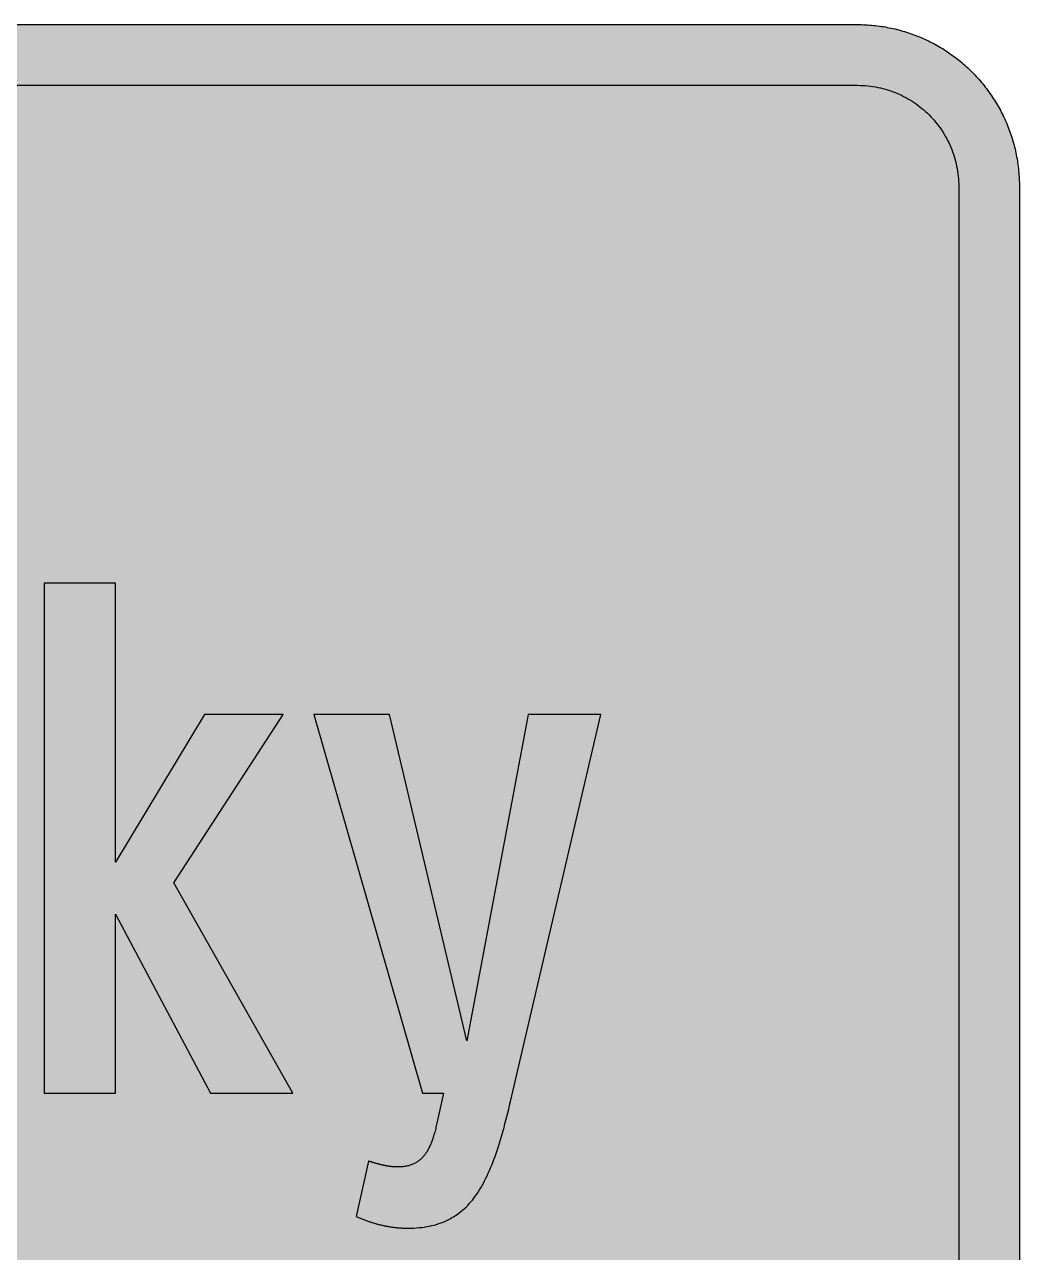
# Model space of a CAD drawing. Header units: millimetres. Extents: x 0 to 318, y 0 to 212.
# Drawn here: x 230.8 to 317.6, y 104.7 to 211.7 of the extents above; entities that cross this region are included whole.
import ezdxf

# ---------------------------------------------------------------- set-up
doc = ezdxf.new("R2010")
doc.units = ezdxf.units.MM

msp = doc.modelspace()

# ---------------------------------------------------------------- hatches: boundary and pattern name
for color, points in [(254, [(14.1633, 0.0536), (13.9878, 0.0533), (13.8125, 0.0559), (13.6373, 0.061), (13.462, 0.0686), (13.2893, 0.0787), (13.114, 0.0914), (12.9413, 0.1041), (12.7686, 0.1219), (12.5959, 0.1397), (12.4231, 0.16), (12.2504, 0.1829), (12.0777, 0.2057), (11.9075, 0.2337), (11.7373, 0.2616), (11.5672, 0.2921), (11.397, 0.3251), (11.2268, 0.3607), (11.0592, 0.3988), (10.8915, 0.4369), (10.7239, 0.4775), (10.5562, 0.5207), (10.3886, 0.5664), (10.2235, 0.6121), (10.0584, 0.6629), (9.8933, 0.7137), (9.7307, 0.7671), (9.5682, 0.8204), (9.4056, 0.8788), (9.2431, 0.9373), (9.083, 0.9982), (8.923, 1.0617), (8.763, 1.1252), (8.6055, 1.1938), (8.4455, 1.2624), (8.2906, 1.331), (8.1331, 1.4046), (7.9781, 1.4783), (7.8232, 1.5545), (7.6708, 1.6332), (7.5184, 1.7145), (7.366, 1.7958), (7.2161, 1.8796), (7.0663, 1.966), (6.919, 2.0523), (6.7716, 2.1438), (6.6243, 2.2352), (6.4795, 2.3266), (6.3348, 2.4232), (6.19, 2.5197), (6.0477, 2.6187), (5.908, 2.7178), (5.7683, 2.8194), (5.6286, 2.9235), (5.4915, 3.0302), (5.3543, 3.1369), (5.2197, 3.2461), (5.0851, 3.3579), (4.953, 3.4722), (4.8209, 3.5865), (4.6914, 3.7033), (4.5644, 3.8202), (4.4348, 3.9395), (4.3104, 4.0615), (4.1859, 4.1859), (4.0615, 4.3104), (3.9395, 4.4348), (3.8202, 4.5618), (3.7033, 4.6914), (3.5865, 4.8209), (3.4722, 4.953), (3.3579, 5.0851), (3.2487, 5.2197), (3.1369, 5.3543), (3.0302, 5.4915), (2.9235, 5.6286), (2.8194, 5.7683), (2.7178, 5.908), (2.6187, 6.0477), (2.5197, 6.19), (2.4232, 6.3348), (2.3266, 6.477), (2.2352, 6.6243), (2.1438, 6.7691), (2.0523, 6.9164), (1.966, 7.0663), (1.8796, 7.2161), (1.7958, 7.366), (1.7145, 7.5184), (1.6332, 7.6708), (1.5545, 7.8232), (1.4783, 7.9781), (1.4046, 8.1331), (1.331, 8.2906), (1.2598, 8.4455), (1.1913, 8.603), (1.1252, 8.763), (1.0592, 8.923), (0.9982, 9.083), (0.9373, 9.2431), (0.8763, 9.4056), (0.8204, 9.5682), (0.7645, 9.7307), (0.7112, 9.8933), (0.6604, 10.0584), (0.6121, 10.2235), (0.5639, 10.3911), (0.5207, 10.5562), (0.4775, 10.7239), (0.4343, 10.8915), (0.3962, 11.0592), (0.3607, 11.2268), (0.3251, 11.397), (0.2921, 11.5672), (0.2616, 11.7373), (0.2311, 11.9075), (0.2057, 12.0802), (0.1803, 12.2504), (0.1575, 12.4231), (0.1372, 12.5959), (0.1194, 12.7686), (0.1041, 12.9413), (0.0889, 13.1166), (0.0787, 13.2893), (0.0686, 13.4645), (0.061, 13.6373), (0.0559, 13.8125), (0.0508, 13.9878), (0.0508, 14.163), (0.0522, 197.6092), (0.0508, 197.7822), (0.0559, 197.9574), (0.061, 198.1327), (0.0686, 198.308), (0.0787, 198.4807), (0.0889, 198.6559), (0.1041, 198.8287), (0.1194, 199.0014), (0.1372, 199.1741), (0.1575, 199.3468), (0.1803, 199.5195), (0.2057, 199.6923), (0.2311, 199.8624), (0.2616, 200.0326), (0.2921, 200.2028), (0.3251, 200.373), (0.3607, 200.5432), (0.3962, 200.7108), (0.4343, 200.8784), (0.4775, 201.0461), (0.5207, 201.2137), (0.5639, 201.3814), (0.6121, 201.5465), (0.6604, 201.7116), (0.7112, 201.8767), (0.7645, 202.0392), (0.8204, 202.2018), (0.8763, 202.3643), (0.9373, 202.5269), (0.9982, 202.6869), (1.0592, 202.8469), (1.1252, 203.007), (1.1913, 203.1644), (1.2598, 203.3245), (1.331, 203.4794), (1.4046, 203.6369), (1.4783, 203.7918), (1.5545, 203.9468), (1.6332, 204.0992), (1.7145, 204.2516), (1.7958, 204.404), (1.8796, 204.5538), (1.966, 204.7037), (2.0523, 204.851), (2.1438, 204.9983), (2.2352, 205.1456), (2.3266, 205.2904), (2.4232, 205.4352), (2.5197, 205.58), (2.6187, 205.7222), (2.7178, 205.8619), (2.8194, 206.0016), (2.9235, 206.1413), (3.0302, 206.2785), (3.1369, 206.4156), (3.2487, 206.5503), (3.3579, 206.6849), (3.4722, 206.817), (3.5865, 206.949), (3.7033, 207.0786), (3.8202, 207.2056), (3.9395, 207.3351), (4.0615, 207.4596), (4.1859, 207.584), (4.3104, 207.7085), (4.4348, 207.8304), (4.5644, 207.9498), (4.6914, 208.0666), (4.8209, 208.1835), (4.953, 208.2978), (5.0851, 208.4121), (5.2197, 208.5213), (5.3543, 208.6331), (5.4915, 208.7397), (5.6286, 208.8464), (5.7683, 208.9506), (5.908, 209.0522), (6.0477, 209.1512), (6.19, 209.2503), (6.3348, 209.3468), (6.4795, 209.4433), (6.6243, 209.5348), (6.7716, 209.6262), (6.919, 209.7176), (7.0663, 209.804), (7.2161, 209.8904), (7.366, 209.9742), (7.5184, 210.0555), (7.6708, 210.1367), (7.8232, 210.2155), (7.9781, 210.2917), (8.1331, 210.3653), (8.2906, 210.439), (8.4455, 210.5101), (8.6055, 210.5787), (8.763, 210.6447), (8.923, 210.7108), (9.083, 210.7717), (9.2431, 210.8327), (9.4056, 210.8937), (9.5682, 210.9495), (9.7307, 211.0054), (9.8933, 211.0588), (10.0584, 211.1096), (10.2235, 211.1578), (10.3886, 211.2061), (10.5562, 211.2493), (10.7239, 211.2924), (10.8915, 211.3356), (11.0592, 211.3737), (11.2268, 211.4093), (11.397, 211.4448), (11.5672, 211.4779), (11.7373, 211.5083), (11.9075, 211.5388), (12.0777, 211.5642), (12.2504, 211.5896), (12.4231, 211.6125), (12.5959, 211.6328), (12.7686, 211.6506), (12.9413, 211.6658), (13.114, 211.6811), (13.2893, 211.6912), (13.462, 211.7014), (13.6373, 211.709), (13.8125, 211.7141), (13.9878, 211.7192), (14.163, 211.7192), (303.4411, 211.7203), (303.6164, 211.7192), (303.7891, 211.7141), (303.9643, 211.709), (304.1396, 211.7014), (304.3149, 211.6912), (304.4876, 211.6811), (304.6603, 211.6658), (304.8356, 211.6506), (305.0083, 211.6328), (305.181, 211.6125), (305.3512, 211.5896), (305.5239, 211.5642), (305.6941, 211.5388), (305.8668, 211.5083), (306.037, 211.4779), (306.2072, 211.4448), (306.3748, 211.4093), (306.545, 211.3737), (306.7126, 211.3356), (306.8803, 211.2924), (307.0479, 211.2493), (307.213, 211.2061), (307.3781, 211.1578), (307.5432, 211.1096), (307.7083, 211.0588), (307.8734, 211.0054), (308.036, 210.9495), (308.1985, 210.8937), (308.3611, 210.8327), (308.5211, 210.7717), (308.6811, 210.7108), (308.8411, 210.6447), (308.9986, 210.5787), (309.1561, 210.5101), (309.3136, 210.439), (309.4711, 210.3653), (309.626, 210.2917), (309.7784, 210.2155), (309.9333, 210.1367), (310.0857, 210.0555), (310.2381, 209.9742), (310.388, 209.8904), (310.5379, 209.804), (310.6852, 209.7176), (310.8325, 209.6262), (310.9798, 209.5348), (311.1246, 209.4433), (311.2694, 209.3468), (311.4116, 209.2503), (311.5539, 209.1512), (311.6961, 209.0522), (311.8358, 208.9506), (311.9755, 208.8464), (312.1127, 208.7397), (312.2473, 208.6331), (312.3844, 208.5213), (312.5165, 208.4121), (312.6511, 208.2978), (312.7807, 208.1835), (312.9128, 208.0666), (313.0398, 207.9498), (313.1668, 207.8304), (313.2938, 207.7085), (313.4182, 207.584), (313.5427, 207.4596), (313.6621, 207.3351), (313.784, 207.2056), (313.9008, 207.0786), (314.0177, 206.949), (314.132, 206.817), (314.2463, 206.6849), (314.3555, 206.5503), (314.4647, 206.4156), (314.5739, 206.2785), (314.6781, 206.1413), (314.7822, 206.0016), (314.8863, 205.8619), (314.9854, 205.7222), (315.0845, 205.58), (315.181, 205.4352), (315.275, 205.2904), (315.3689, 205.1456), (315.4604, 204.9983), (315.5493, 204.851), (315.6382, 204.7037), (315.7245, 204.5538), (315.8084, 204.404), (315.8896, 204.2516), (315.9684, 204.0992), (316.0471, 203.9468), (316.1233, 203.7918), (316.1995, 203.6369), (316.2706, 203.4794), (316.3418, 203.3245), (316.4103, 203.1644), (316.4764, 203.007), (316.5424, 202.8469), (316.6059, 202.6869), (316.6669, 202.5269), (316.7253, 202.3643), (316.7812, 202.2018), (316.8371, 202.0392), (316.8904, 201.8767), (316.9412, 201.7116), (316.9895, 201.5465), (317.0377, 201.3814), (317.0834, 201.2137), (317.1266, 201.0461), (317.1673, 200.8784), (317.2054, 200.7108), (317.2435, 200.5432), (317.2765, 200.373), (317.3095, 200.2028), (317.34, 200.0326), (317.3705, 199.8624), (317.3959, 199.6923), (317.4213, 199.5195), (317.4441, 199.3468), (317.4644, 199.1741), (317.4822, 199.0014), (317.4975, 198.8287), (317.5127, 198.6559), (317.5229, 198.4807), (317.533, 198.308), (317.5406, 198.1327), (317.5457, 197.9574), (317.5508, 197.7822), (317.5508, 197.6069), (317.5522, 14.1647), (317.5508, 13.9878), (317.5457, 13.8125), (317.5406, 13.6373), (317.533, 13.4645), (317.5229, 13.2893), (317.5127, 13.1166), (317.4975, 12.9413), (317.4822, 12.7686), (317.4644, 12.5959), (317.4441, 12.4231), (317.4213, 12.2504), (317.3959, 12.0802), (317.3705, 11.9075), (317.34, 11.7373), (317.3095, 11.5672), (317.2765, 11.397), (317.2435, 11.2268), (317.2054, 11.0592), (317.1673, 10.8915), (317.1266, 10.7239), (317.0834, 10.5562), (317.0377, 10.3911), (316.9895, 10.2235), (316.9412, 10.0584), (316.8904, 9.8933), (316.8371, 9.7307), (316.7812, 9.5682), (316.7253, 9.4056), (316.6669, 9.2431), (316.6059, 9.083), (316.5424, 8.923), (316.4764, 8.763), (316.4103, 8.603), (316.3418, 8.4455), (316.2706, 8.2906), (316.1995, 8.1331), (316.1233, 7.9781), (316.0471, 7.8232), (315.9684, 7.6708), (315.8896, 7.5184), (315.8084, 7.366), (315.7245, 7.2161), (315.6382, 7.0663), (315.5493, 6.9164), (315.4604, 6.7691), (315.3689, 6.6243), (315.275, 6.477), (315.181, 6.3348), (315.0845, 6.19), (314.9854, 6.0477), (314.8863, 5.908), (314.7822, 5.7683), (314.6781, 5.6286), (314.5739, 5.4915), (314.4647, 5.3543), (314.3555, 5.2197), (314.2463, 5.0851), (314.132, 4.953), (314.0177, 4.8209), (313.9008, 4.6914), (313.784, 4.5618), (313.6621, 4.4348), (313.5427, 4.3104), (313.4182, 4.1859), (313.2938, 4.0615), (313.1668, 3.9395), (313.0398, 3.8202), (312.9128, 3.7033), (312.7807, 3.5865), (312.6511, 3.4722), (312.5165, 3.3579), (312.3844, 3.2461), (312.2473, 3.1369), (312.1127, 3.0302), (311.9755, 2.9235), (311.8358, 2.8194), (311.6961, 2.7178), (311.5539, 2.6187), (311.4116, 2.5197), (311.2694, 2.4232), (311.1246, 2.3266), (310.9798, 2.2352), (310.8325, 2.1438), (310.6852, 2.0523), (310.5379, 1.966), (310.388, 1.8796), (310.2381, 1.7958), (310.0857, 1.7145), (309.9333, 1.6332), (309.7784, 1.5545), (309.626, 1.4783), (309.4711, 1.4046), (309.3136, 1.331), (309.1561, 1.2624), (308.9986, 1.1938), (308.8411, 1.1252), (308.6811, 1.0617), (308.5211, 0.9982), (308.3611, 0.9373), (308.1985, 0.8788), (308.036, 0.8204), (307.8734, 0.7671), (307.7083, 0.7137), (307.5432, 0.6629), (307.3781, 0.6121), (307.213, 0.5664), (307.0479, 0.5207), (306.8803, 0.4775), (306.7126, 0.4369), (306.545, 0.3988), (306.3748, 0.3607), (306.2072, 0.3251), (306.037, 0.2921), (305.8668, 0.2616), (305.6941, 0.2337), (305.5239, 0.2057), (305.3512, 0.1829), (305.181, 0.16), (305.0083, 0.1397), (304.8356, 0.1219), (304.6603, 0.1041), (304.4876, 0.0914), (304.3149, 0.0787), (304.1396, 0.0686), (303.9643, 0.061), (303.7891, 0.0559), (303.6164, 0.0533), (303.4411, 0.0533)]), (24, [(14.1633, 5.3453), (13.9344, 5.3467), (13.7084, 5.3543), (13.4849, 5.3696), (13.2613, 5.3899), (13.0378, 5.4153), (12.8194, 5.4458), (12.6009, 5.4813), (12.385, 5.522), (12.1717, 5.5702), (11.9583, 5.621), (11.7475, 5.6794), (11.5392, 5.7404), (11.3335, 5.8064), (11.1303, 5.8801), (10.9296, 5.9563), (10.729, 6.0376), (10.5334, 6.1239), (10.3378, 6.2128), (10.1473, 6.3094), (9.9593, 6.4084), (9.7714, 6.5126), (9.5885, 6.6218), (9.4082, 6.7335), (9.2304, 6.8504), (9.0576, 6.9698), (8.8849, 7.0968), (8.7173, 7.2238), (8.5522, 7.3584), (8.3896, 7.4955), (8.2321, 7.6352), (8.0772, 7.78), (7.9273, 7.9273), (7.7775, 8.0772), (7.6352, 8.2321), (7.493, 8.3922), (7.3558, 8.5522), (7.2238, 8.7173), (7.0942, 8.8875), (6.9698, 9.0576), (6.8504, 9.2329), (6.7335, 9.4107), (6.6192, 9.591), (6.5126, 9.7739), (6.4084, 9.9593), (6.3068, 10.1473), (6.2128, 10.3403), (6.1214, 10.5334), (6.035, 10.7315), (5.9538, 10.9296), (5.8776, 11.1303), (5.8064, 11.3335), (5.7404, 11.5418), (5.6769, 11.75), (5.621, 11.9583), (5.5677, 12.1717), (5.522, 12.385), (5.4813, 12.6009), (5.4432, 12.8194), (5.4127, 13.0404), (5.3873, 13.2613), (5.3696, 13.4849), (5.3543, 13.7084), (5.3467, 13.937), (5.3416, 14.163), (5.3439, 197.6092), (5.3467, 197.8355), (5.3543, 198.0616), (5.3696, 198.2851), (5.3873, 198.5086), (5.4127, 198.7321), (5.4432, 198.9506), (5.4813, 199.169), (5.522, 199.3849), (5.5677, 199.5983), (5.621, 199.8116), (5.6769, 200.0225), (5.7404, 200.2307), (5.8064, 200.4365), (5.8776, 200.6397), (5.9538, 200.8403), (6.035, 201.041), (6.1214, 201.2366), (6.2128, 201.4322), (6.3068, 201.6227), (6.4084, 201.8106), (6.5126, 201.9986), (6.6192, 202.1815), (6.7335, 202.3618), (6.8504, 202.5396), (6.9698, 202.7123), (7.0942, 202.885), (7.2238, 203.0527), (7.3558, 203.2178), (7.493, 203.3803), (7.6352, 203.5378), (7.7775, 203.6928), (7.9273, 203.8426), (8.0772, 203.9925), (8.2321, 204.1347), (8.3896, 204.277), (8.5522, 204.4141), (8.7173, 204.5462), (8.8849, 204.6757), (9.0576, 204.8002), (9.2304, 204.9196), (9.4082, 205.0364), (9.5885, 205.1507), (9.7714, 205.2574), (9.9593, 205.3615), (10.1473, 205.4631), (10.3378, 205.5571), (10.5334, 205.6486), (10.729, 205.7349), (10.9296, 205.8162), (11.1303, 205.8924), (11.3335, 205.9635), (11.5392, 206.0296), (11.7475, 206.0931), (11.9583, 206.1489), (12.1717, 206.2023), (12.385, 206.248), (12.6009, 206.2886), (12.8194, 206.3267), (13.0378, 206.3572), (13.2613, 206.3826), (13.4849, 206.4004), (13.7084, 206.4156), (13.9344, 206.4233), (14.163, 206.4283), (303.4411, 206.4286), (303.6672, 206.4233), (303.8932, 206.4156), (304.1193, 206.4004), (304.3428, 206.3826), (304.5638, 206.3572), (304.7822, 206.3267), (305.0007, 206.2886), (305.2166, 206.248), (305.4325, 206.2023), (305.6433, 206.1489), (305.8541, 206.0931), (306.0624, 206.0296), (306.2681, 205.9635), (306.4713, 205.8924), (306.6745, 205.8162), (306.8726, 205.7349), (307.0708, 205.6486), (307.2638, 205.5571), (307.4543, 205.4631), (307.6448, 205.3615), (307.8302, 205.2574), (308.0131, 205.1507), (308.1934, 205.0364), (308.3712, 204.9196), (308.5465, 204.8002), (308.7167, 204.6757), (308.8843, 204.5462), (309.0494, 204.4141), (309.212, 204.277), (309.3695, 204.1347), (309.5244, 203.9925), (309.6768, 203.8426), (309.8241, 203.6928), (309.9689, 203.5378), (310.1086, 203.3803), (310.2458, 203.2178), (310.3778, 203.0527), (310.5074, 202.885), (310.6318, 202.7123), (310.7538, 202.5396), (310.8706, 202.3618), (310.9824, 202.1815), (311.0916, 201.9986), (311.1957, 201.8106), (311.2948, 201.6227), (311.3888, 201.4322), (311.4802, 201.2366), (311.5666, 201.041), (311.6478, 200.8403), (311.724, 200.6397), (311.7952, 200.4365), (311.8637, 200.2307), (311.9247, 200.0225), (311.9806, 199.8116), (312.0339, 199.5983), (312.0796, 199.3849), (312.1203, 199.169), (312.1584, 198.9506), (312.1889, 198.7321), (312.2143, 198.5086), (312.2346, 198.2851), (312.2473, 198.0616), (312.2574, 197.8355), (312.26, 197.6069), (312.2605, 14.1647), (312.2574, 13.937), (312.2473, 13.7084), (312.2346, 13.4849), (312.2143, 13.2613), (312.1889, 13.0404), (312.1584, 12.8194), (312.1203, 12.6009), (312.0796, 12.385), (312.0339, 12.1717), (311.9806, 11.9583), (311.9247, 11.75), (311.8637, 11.5418), (311.7952, 11.3335), (311.724, 11.1303), (311.6478, 10.9296), (311.5666, 10.7315), (311.4802, 10.5334), (311.3888, 10.3403), (311.2948, 10.1473), (311.1957, 9.9593), (311.0916, 9.7739), (310.9824, 9.591), (310.8706, 9.4107), (310.7538, 9.2329), (310.6318, 9.0576), (310.5074, 8.8875), (310.3778, 8.7173), (310.2458, 8.5522), (310.1086, 8.3922), (309.9689, 8.2321), (309.8241, 8.0772), (309.6768, 7.9273), (309.5244, 7.78), (309.3695, 7.6352), (309.212, 7.4955), (309.0494, 7.3584), (308.8843, 7.2238), (308.7167, 7.0968), (308.5465, 6.9698), (308.3712, 6.8504), (308.1934, 6.7335), (308.0131, 6.6218), (307.8302, 6.5126), (307.6448, 6.4084), (307.4543, 6.3094), (307.2638, 6.2128), (307.0708, 6.1239), (306.8726, 6.0376), (306.6745, 5.9563), (306.4713, 5.8801), (306.2681, 5.8064), (306.0624, 5.7404), (305.8541, 5.6794), (305.6433, 5.621), (305.4325, 5.5702), (305.2166, 5.522), (305.0007, 5.4813), (304.7822, 5.4458), (304.5638, 5.4153), (304.3428, 5.3899), (304.1193, 5.3696), (303.8932, 5.3543), (303.6672, 5.3467), (303.4411, 5.3442)]), (254, [(238.7808, 118.5869), (238.7808, 134.2069), (247.0369, 118.5869), (254.211, 118.5869), (243.8619, 136.9381), (253.3869, 151.6059), (246.5282, 151.6059), (238.7808, 138.7157), (238.7808, 163.037), (232.5578, 163.037), (232.5578, 118.5869)]), (254, [(264.2443, 106.8391), (264.4953, 106.84), (264.7442, 106.8476), (264.988, 106.8629), (265.2243, 106.8807), (265.4579, 106.9061), (265.684, 106.9365), (265.9075, 106.9721), (266.126, 107.0127), (266.3393, 107.0585), (266.5476, 107.1118), (266.7508, 107.1677), (266.9515, 107.2312), (267.1445, 107.2998), (267.335, 107.3734), (267.523, 107.4522), (267.7058, 107.5385), (267.8836, 107.6274), (268.0564, 107.7239), (268.2291, 107.823), (268.3942, 107.9297), (268.5567, 108.0414), (268.7168, 108.1583), (268.8717, 108.2802), (269.0241, 108.4072), (269.1714, 108.5418), (269.3187, 108.679), (269.461, 108.8238), (269.5981, 108.9736), (269.7353, 109.1286), (269.8674, 109.2886), (269.9969, 109.4537), (270.1239, 109.6239), (270.2484, 109.7991), (270.3703, 109.982), (270.4897, 110.1674), (270.6065, 110.3605), (270.7208, 110.5586), (270.8326, 110.7592), (270.9418, 110.9675), (271.051, 111.1809), (271.1552, 111.4019), (271.2593, 111.6254), (271.3609, 111.854), (271.46, 112.0877), (271.559, 112.329), (271.6555, 112.5728), (271.7495, 112.8243), (271.8435, 113.0808), (271.9349, 113.3399), (272.0238, 113.6066), (272.1153, 113.8784), (272.2016, 114.1552), (272.288, 114.4372), (272.3744, 114.7242), (272.4607, 115.0188), (272.5445, 115.316), (272.6284, 115.6183), (272.7096, 115.9281), (272.7935, 116.2406), (272.8747, 116.5606), (272.956, 116.8832), (273.0373, 117.2134), (273.116, 117.5461), (273.1973, 117.8865), (281.0715, 151.6059), (274.7215, 151.6059), (269.3885, 123.1579), (262.6568, 151.6059), (256.0532, 151.6059), (265.515, 118.5869), (267.3558, 118.5869), (266.784, 115.9824), (266.7559, 115.8596), (266.7279, 115.7402), (266.7, 115.6233), (266.6721, 115.509), (266.6441, 115.3973), (266.6136, 115.2855), (266.5857, 115.1763), (266.5552, 115.0696), (266.5247, 114.9655), (266.4917, 114.8613), (266.4612, 114.7623), (266.4282, 114.6632), (266.3952, 114.5667), (266.3622, 114.4702), (266.3266, 114.3787), (266.2911, 114.2873), (266.2555, 114.1984), (266.2199, 114.112), (266.1818, 114.0282), (266.1437, 113.9444), (266.1056, 113.8631), (266.065, 113.7844), (266.0244, 113.7082), (265.9837, 113.632), (265.9405, 113.5583), (265.8974, 113.4872), (265.8542, 113.4186), (265.8085, 113.35), (265.7627, 113.2865), (265.7145, 113.223), (265.6662, 113.1595), (265.618, 113.1011), (265.5672, 113.0427), (265.5138, 112.9868), (265.463, 112.9335), (265.4097, 112.8801), (265.3538, 112.8293), (265.2979, 112.7811), (265.2395, 112.7354), (265.1811, 112.6922), (265.1227, 112.649), (265.0617, 112.6084), (264.9982, 112.5677), (264.9347, 112.5322), (264.8712, 112.4966), (264.8052, 112.4636), (264.7366, 112.4306), (264.668, 112.4001), (264.5969, 112.3721), (264.5258, 112.3467), (264.4521, 112.3239), (264.3759, 112.301), (264.2997, 112.2807), (264.2235, 112.2604), (264.1422, 112.2451), (264.0609, 112.2299), (263.9797, 112.2147), (263.8958, 112.2045), (263.8095, 112.1943), (263.7206, 112.1867), (263.6317, 112.1791), (263.5402, 112.1766), (263.4488, 112.174), (263.3548, 112.1715), (263.3167, 112.1715), (263.2786, 112.1715), (263.238, 112.174), (263.1999, 112.174), (263.1618, 112.1766), (263.1262, 112.1766), (263.0881, 112.1791), (263.05, 112.1816), (263.0119, 112.1842), (262.9738, 112.1867), (262.9383, 112.1893), (262.9002, 112.1918), (262.8621, 112.1943), (262.8265, 112.1994), (262.7884, 112.202), (262.7528, 112.207), (262.7147, 112.2121), (262.6792, 112.2147), (262.6411, 112.2197), (262.603, 112.2248), (262.5674, 112.2324), (262.5293, 112.2375), (262.4938, 112.2426), (262.4557, 112.2502), (262.4176, 112.2553), (262.382, 112.2629), (262.3439, 112.268), (262.3058, 112.2756), (262.2702, 112.2832), (262.2321, 112.2909), (262.194, 112.2985), (262.1559, 112.3061), (262.1178, 112.3163), (262.0797, 112.3239), (262.0416, 112.3315), (262.0035, 112.3417), (261.9629, 112.3518), (261.9248, 112.3594), (261.8867, 112.3696), (261.8461, 112.3798), (261.808, 112.3899), (261.7673, 112.4001), (261.7267, 112.4102), (261.686, 112.4204), (261.6479, 112.4331), (261.6073, 112.4433), (261.5641, 112.4534), (261.5235, 112.4661), (261.4828, 112.4788), (261.4397, 112.489), (261.399, 112.5017), (261.3558, 112.5144), (261.3127, 112.5271), (261.2695, 112.5398), (261.2263, 112.5525), (261.1806, 112.5652), (261.1374, 112.5804), (261.0917, 112.5931), (261.046, 112.6084), (261.0002, 112.6211), (260.9545, 112.6363), (260.9088, 112.649), (260.8605, 112.6642), (260.8148, 112.6795), (259.7369, 107.8547), (259.809, 107.8205), (259.8852, 107.79), (259.9588, 107.757), (260.0325, 107.7265), (260.1062, 107.696), (260.1798, 107.6681), (260.2509, 107.6376), (260.3246, 107.6096), (260.3983, 107.5817), (260.4719, 107.5538), (260.543, 107.5258), (260.6167, 107.5004), (260.6878, 107.475), (260.7615, 107.4496), (260.8326, 107.4242), (260.9037, 107.3988), (260.9774, 107.376), (261.0485, 107.3531), (261.1196, 107.3302), (261.1907, 107.3074), (261.2619, 107.2871), (261.333, 107.2667), (261.4041, 107.2439), (261.4752, 107.2261), (261.5463, 107.2058), (261.6149, 107.1855), (261.686, 107.1677), (261.7572, 107.1499), (261.8283, 107.1321), (261.8969, 107.1169), (261.968, 107.0991), (262.0366, 107.0839), (262.1077, 107.0686), (262.1763, 107.0534), (262.2474, 107.0381), (262.316, 107.0254), (262.3871, 107.0127), (262.4557, 107), (262.5242, 106.9873), (262.5928, 106.9746), (262.6639, 106.9645), (262.7325, 106.9518), (262.8011, 106.9416), (262.8697, 106.9315), (262.9408, 106.9238), (263.0094, 106.9137), (263.078, 106.9061), (263.1465, 106.8984), (263.2151, 106.8908), (263.2837, 106.8832), (263.3523, 106.8781), (263.4209, 106.8705), (263.4894, 106.8654), (263.558, 106.8603), (263.6266, 106.8578), (263.6952, 106.8527), (263.7638, 106.8502), (263.8323, 106.8451), (263.9009, 106.8426), (263.9695, 106.8426), (264.0381, 106.84), (264.1067, 106.84), (264.1752, 106.8375), (264.2438, 106.8375)])]:
    msp.add_hatch(color=color).paths.add_polyline_path(points)

# ---------------------------------------------------------------- linework, layer by layer
at = {"color": 254}
for points in [[(14.163, 211.7192), (303.4411, 211.7203), (303.6164, 211.7192), (303.7891, 211.7141), (303.9643, 211.709), (304.1396, 211.7014), (304.3149, 211.6912), (304.4876, 211.6811), (304.6603, 211.6658), (304.8356, 211.6506), (305.0083, 211.6328), (305.181, 211.6125), (305.3512, 211.5896), (305.5239, 211.5642), (305.6941, 211.5388), (305.8668, 211.5083), (306.037, 211.4779), (306.2072, 211.4448), (306.3748, 211.4093), (306.545, 211.3737), (306.7126, 211.3356), (306.8803, 211.2924), (307.0479, 211.2493), (307.213, 211.2061), (307.3781, 211.1578), (307.5432, 211.1096), (307.7083, 211.0588), (307.8734, 211.0054), (308.036, 210.9495), (308.1985, 210.8937), (308.3611, 210.8327), (308.5211, 210.7717), (308.6811, 210.7108), (308.8411, 210.6447), (308.9986, 210.5787), (309.1561, 210.5101), (309.3136, 210.439), (309.4711, 210.3653), (309.626, 210.2917), (309.7784, 210.2155), (309.9333, 210.1367), (310.0857, 210.0555), (310.2381, 209.9742), (310.388, 209.8904), (310.5379, 209.804), (310.6852, 209.7176), (310.8325, 209.6262), (310.9798, 209.5348), (311.1246, 209.4433), (311.2694, 209.3468), (311.4116, 209.2503), (311.5539, 209.1512), (311.6961, 209.0522), (311.8358, 208.9506), (311.9755, 208.8464), (312.1127, 208.7397), (312.2473, 208.6331), (312.3844, 208.5213), (312.5165, 208.4121), (312.6511, 208.2978), (312.7807, 208.1835), (312.9128, 208.0666), (313.0398, 207.9498), (313.1668, 207.8304), (313.2938, 207.7085), (313.4182, 207.584), (313.5427, 207.4596), (313.6621, 207.3351), (313.784, 207.2056), (313.9008, 207.0786), (314.0177, 206.949), (314.132, 206.817), (314.2463, 206.6849), (314.3555, 206.5503), (314.4647, 206.4156), (314.5739, 206.2785), (314.6781, 206.1413), (314.7822, 206.0016), (314.8863, 205.8619), (314.9854, 205.7222), (315.0845, 205.58), (315.181, 205.4352), (315.275, 205.2904), (315.3689, 205.1456), (315.4604, 204.9983), (315.5493, 204.851), (315.6382, 204.7037), (315.7245, 204.5538), (315.8084, 204.404), (315.8896, 204.2516), (315.9684, 204.0992), (316.0471, 203.9468), (316.1233, 203.7918), (316.1995, 203.6369), (316.2706, 203.4794), (316.3418, 203.3245), (316.4103, 203.1644), (316.4764, 203.007), (316.5424, 202.8469), (316.6059, 202.6869), (316.6669, 202.5269), (316.7253, 202.3643), (316.7812, 202.2018), (316.8371, 202.0392), (316.8904, 201.8767), (316.9412, 201.7116), (316.9895, 201.5465), (317.0377, 201.3814), (317.0834, 201.2137), (317.1266, 201.0461), (317.1673, 200.8784), (317.2054, 200.7108), (317.2435, 200.5432), (317.2765, 200.373), (317.3095, 200.2028), (317.34, 200.0326), (317.3705, 199.8624), (317.3959, 199.6923), (317.4213, 199.5195), (317.4441, 199.3468), (317.4644, 199.1741), (317.4822, 199.0014), (317.4975, 198.8287), (317.5127, 198.6559), (317.5229, 198.4807), (317.533, 198.308), (317.5406, 198.1327), (317.5457, 197.9574), (317.5508, 197.7822), (317.5508, 197.6069), (317.5522, 14.1647)], [(238.7808, 118.5869), (238.7808, 134.2069), (247.0369, 118.5869), (254.211, 118.5869), (243.8619, 136.9381), (253.3869, 151.6059), (246.5282, 151.6059), (238.7808, 138.7157), (238.7808, 163.037), (232.5578, 163.037), (232.5578, 118.5869), (238.7808, 118.5869)], [(264.2443, 106.8391), (264.4953, 106.84), (264.7442, 106.8476), (264.988, 106.8629), (265.2243, 106.8807), (265.4579, 106.9061), (265.684, 106.9365), (265.9075, 106.9721), (266.126, 107.0127), (266.3393, 107.0585), (266.5476, 107.1118), (266.7508, 107.1677), (266.9515, 107.2312), (267.1445, 107.2998), (267.335, 107.3734), (267.523, 107.4522), (267.7058, 107.5385), (267.8836, 107.6274), (268.0564, 107.7239), (268.2291, 107.823), (268.3942, 107.9297), (268.5567, 108.0414), (268.7168, 108.1583), (268.8717, 108.2802), (269.0241, 108.4072), (269.1714, 108.5418), (269.3187, 108.679), (269.461, 108.8238), (269.5981, 108.9736), (269.7353, 109.1286), (269.8674, 109.2886), (269.9969, 109.4537), (270.1239, 109.6239), (270.2484, 109.7991), (270.3703, 109.982), (270.4897, 110.1674), (270.6065, 110.3605), (270.7208, 110.5586), (270.8326, 110.7592), (270.9418, 110.9675), (271.051, 111.1809), (271.1552, 111.4019), (271.2593, 111.6254), (271.3609, 111.854), (271.46, 112.0877), (271.559, 112.329), (271.6555, 112.5728), (271.7495, 112.8243), (271.8435, 113.0808), (271.9349, 113.3399), (272.0238, 113.6066), (272.1153, 113.8784), (272.2016, 114.1552), (272.288, 114.4372), (272.3744, 114.7242), (272.4607, 115.0188), (272.5445, 115.316), (272.6284, 115.6183), (272.7096, 115.9281), (272.7935, 116.2406), (272.8747, 116.5606), (272.956, 116.8832), (273.0373, 117.2134), (273.116, 117.5461), (273.1973, 117.8865), (281.0715, 151.6059), (274.7215, 151.6059), (269.3885, 123.1579), (262.6568, 151.6059), (256.0532, 151.6059), (265.515, 118.5869), (267.3558, 118.5869), (266.784, 115.9824), (266.7559, 115.8596), (266.7279, 115.7402), (266.7, 115.6233), (266.6721, 115.509), (266.6441, 115.3973), (266.6136, 115.2855), (266.5857, 115.1763), (266.5552, 115.0696), (266.5247, 114.9655), (266.4917, 114.8613), (266.4612, 114.7623), (266.4282, 114.6632), (266.3952, 114.5667), (266.3622, 114.4702), (266.3266, 114.3787), (266.2911, 114.2873), (266.2555, 114.1984), (266.2199, 114.112), (266.1818, 114.0282), (266.1437, 113.9444), (266.1056, 113.8631), (266.065, 113.7844), (266.0244, 113.7082), (265.9837, 113.632), (265.9405, 113.5583), (265.8974, 113.4872), (265.8542, 113.4186), (265.8085, 113.35), (265.7627, 113.2865), (265.7145, 113.223), (265.6662, 113.1595), (265.618, 113.1011), (265.5672, 113.0427), (265.5138, 112.9868), (265.463, 112.9335), (265.4097, 112.8801), (265.3538, 112.8293), (265.2979, 112.7811), (265.2395, 112.7354), (265.1811, 112.6922), (265.1227, 112.649), (265.0617, 112.6084), (264.9982, 112.5677), (264.9347, 112.5322), (264.8712, 112.4966), (264.8052, 112.4636), (264.7366, 112.4306), (264.668, 112.4001), (264.5969, 112.3721), (264.5258, 112.3467), (264.4521, 112.3239), (264.3759, 112.301), (264.2997, 112.2807), (264.2235, 112.2604), (264.1422, 112.2451), (264.0609, 112.2299), (263.9797, 112.2147), (263.8958, 112.2045), (263.8095, 112.1943), (263.7206, 112.1867), (263.6317, 112.1791), (263.5402, 112.1766), (263.4488, 112.174), (263.3548, 112.1715), (263.3167, 112.1715), (263.2786, 112.1715), (263.238, 112.174), (263.1999, 112.174), (263.1618, 112.1766), (263.1262, 112.1766), (263.0881, 112.1791), (263.05, 112.1816), (263.0119, 112.1842), (262.9738, 112.1867), (262.9383, 112.1893), (262.9002, 112.1918), (262.8621, 112.1943), (262.8265, 112.1994), (262.7884, 112.202), (262.7528, 112.207), (262.7147, 112.2121), (262.6792, 112.2147), (262.6411, 112.2197), (262.603, 112.2248), (262.5674, 112.2324), (262.5293, 112.2375), (262.4938, 112.2426), (262.4557, 112.2502), (262.4176, 112.2553), (262.382, 112.2629), (262.3439, 112.268), (262.3058, 112.2756), (262.2702, 112.2832), (262.2321, 112.2909), (262.194, 112.2985), (262.1559, 112.3061), (262.1178, 112.3163), (262.0797, 112.3239), (262.0416, 112.3315), (262.0035, 112.3417), (261.9629, 112.3518), (261.9248, 112.3594), (261.8867, 112.3696), (261.8461, 112.3798), (261.808, 112.3899), (261.7673, 112.4001), (261.7267, 112.4102), (261.686, 112.4204), (261.6479, 112.4331), (261.6073, 112.4433), (261.5641, 112.4534), (261.5235, 112.4661), (261.4828, 112.4788), (261.4397, 112.489), (261.399, 112.5017), (261.3558, 112.5144), (261.3127, 112.5271), (261.2695, 112.5398), (261.2263, 112.5525), (261.1806, 112.5652), (261.1374, 112.5804), (261.0917, 112.5931), (261.046, 112.6084), (261.0002, 112.6211), (260.9545, 112.6363), (260.9088, 112.649), (260.8605, 112.6642), (260.8148, 112.6795), (259.7369, 107.8547), (259.809, 107.8205), (259.8852, 107.79), (259.9588, 107.757), (260.0325, 107.7265), (260.1062, 107.696), (260.1798, 107.6681), (260.2509, 107.6376), (260.3246, 107.6096), (260.3983, 107.5817), (260.4719, 107.5538), (260.543, 107.5258), (260.6167, 107.5004), (260.6878, 107.475), (260.7615, 107.4496), (260.8326, 107.4242), (260.9037, 107.3988), (260.9774, 107.376), (261.0485, 107.3531), (261.1196, 107.3302), (261.1907, 107.3074), (261.2619, 107.2871), (261.333, 107.2667), (261.4041, 107.2439), (261.4752, 107.2261), (261.5463, 107.2058), (261.6149, 107.1855), (261.686, 107.1677), (261.7572, 107.1499), (261.8283, 107.1321), (261.8969, 107.1169), (261.968, 107.0991), (262.0366, 107.0839), (262.1077, 107.0686), (262.1763, 107.0534), (262.2474, 107.0381), (262.316, 107.0254), (262.3871, 107.0127), (262.4557, 107), (262.5242, 106.9873), (262.5928, 106.9746), (262.6639, 106.9645), (262.7325, 106.9518), (262.8011, 106.9416), (262.8697, 106.9315), (262.9408, 106.9238), (263.0094, 106.9137), (263.078, 106.9061), (263.1465, 106.8984), (263.2151, 106.8908), (263.2837, 106.8832), (263.3523, 106.8781), (263.4209, 106.8705), (263.4894, 106.8654), (263.558, 106.8603), (263.6266, 106.8578), (263.6952, 106.8527), (263.7638, 106.8502), (263.8323, 106.8451), (263.9009, 106.8426), (263.9695, 106.8426), (264.0381, 106.84), (264.1067, 106.84), (264.1752, 106.8375), (264.2438, 106.8375), (264.2443, 106.8391)]]:
    msp.add_lwpolyline(points, dxfattribs=at)
at = {"color": 24}
msp.add_lwpolyline([(14.163, 206.4283), (303.4411, 206.4286), (303.6672, 206.4233), (303.8932, 206.4156), (304.1193, 206.4004), (304.3428, 206.3826), (304.5638, 206.3572), (304.7822, 206.3267), (305.0007, 206.2886), (305.2166, 206.248), (305.4325, 206.2023), (305.6433, 206.1489), (305.8541, 206.0931), (306.0624, 206.0296), (306.2681, 205.9635), (306.4713, 205.8924), (306.6745, 205.8162), (306.8726, 205.7349), (307.0708, 205.6486), (307.2638, 205.5571), (307.4543, 205.4631), (307.6448, 205.3615), (307.8302, 205.2574), (308.0131, 205.1507), (308.1934, 205.0364), (308.3712, 204.9196), (308.5465, 204.8002), (308.7167, 204.6757), (308.8843, 204.5462), (309.0494, 204.4141), (309.212, 204.277), (309.3695, 204.1347), (309.5244, 203.9925), (309.6768, 203.8426), (309.8241, 203.6928), (309.9689, 203.5378), (310.1086, 203.3803), (310.2458, 203.2178), (310.3778, 203.0527), (310.5074, 202.885), (310.6318, 202.7123), (310.7538, 202.5396), (310.8706, 202.3618), (310.9824, 202.1815), (311.0916, 201.9986), (311.1957, 201.8106), (311.2948, 201.6227), (311.3888, 201.4322), (311.4802, 201.2366), (311.5666, 201.041), (311.6478, 200.8403), (311.724, 200.6397), (311.7952, 200.4365), (311.8637, 200.2307), (311.9247, 200.0225), (311.9806, 199.8116), (312.0339, 199.5983), (312.0796, 199.3849), (312.1203, 199.169), (312.1584, 198.9506), (312.1889, 198.7321), (312.2143, 198.5086), (312.2346, 198.2851), (312.2473, 198.0616), (312.2574, 197.8355), (312.26, 197.6069), (312.2605, 14.1647)], dxfattribs=at)

doc.saveas('drawing.dxf')
